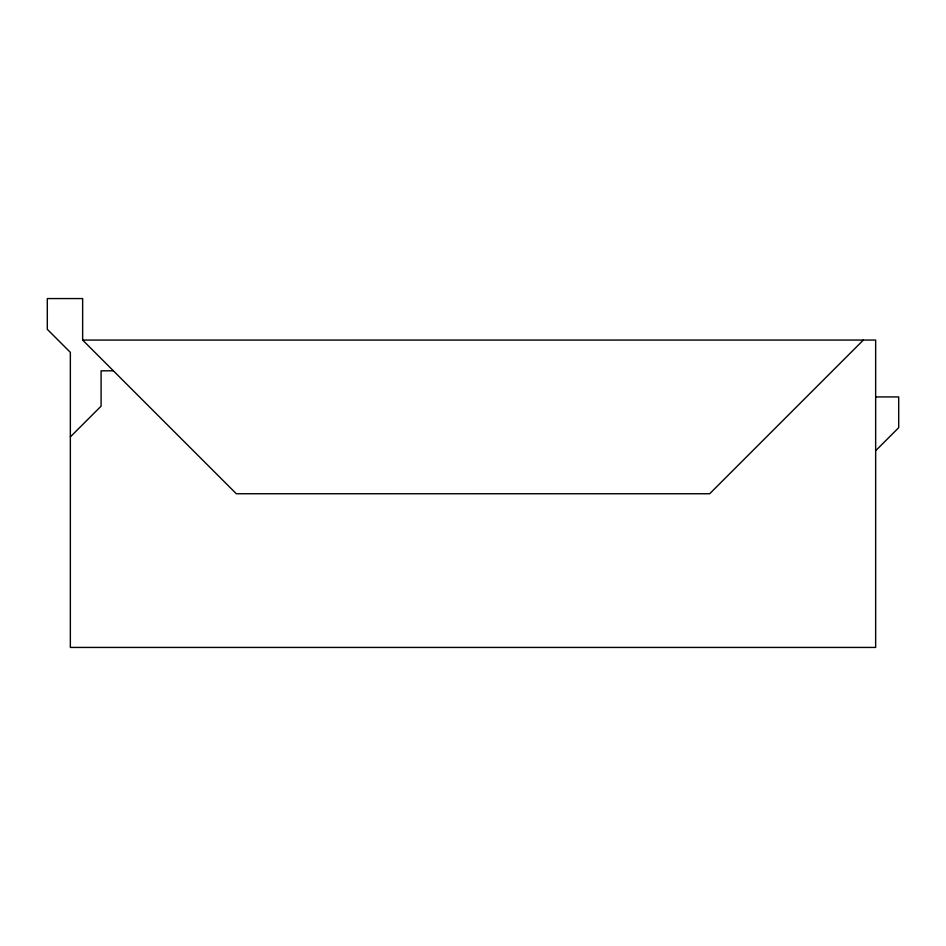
<?xml version="1.0" encoding="UTF-8"?>
<svg xmlns="http://www.w3.org/2000/svg" width="946" height="946" viewBox="0 0 946 946"><rect width="100%" height="100%" fill="white"/><g stroke="black" fill="none" stroke-linecap="round" stroke-linejoin="round"><path stroke-width="1.42" d="M70.347 436.886L101.092 406.153L101.092 370.808L113.378 370.808M863.355 340.063L709.666 493.753L236.323 493.741L82.645 340.075L82.645 298.569L47.3 298.569L47.3 329.303L70.347 352.361L70.347 647.431L875.653 647.431L875.653 340.063L82.645 340.075M875.653 450.722L898.7 427.663L898.7 396.93L875.653 396.93"/></g></svg>
